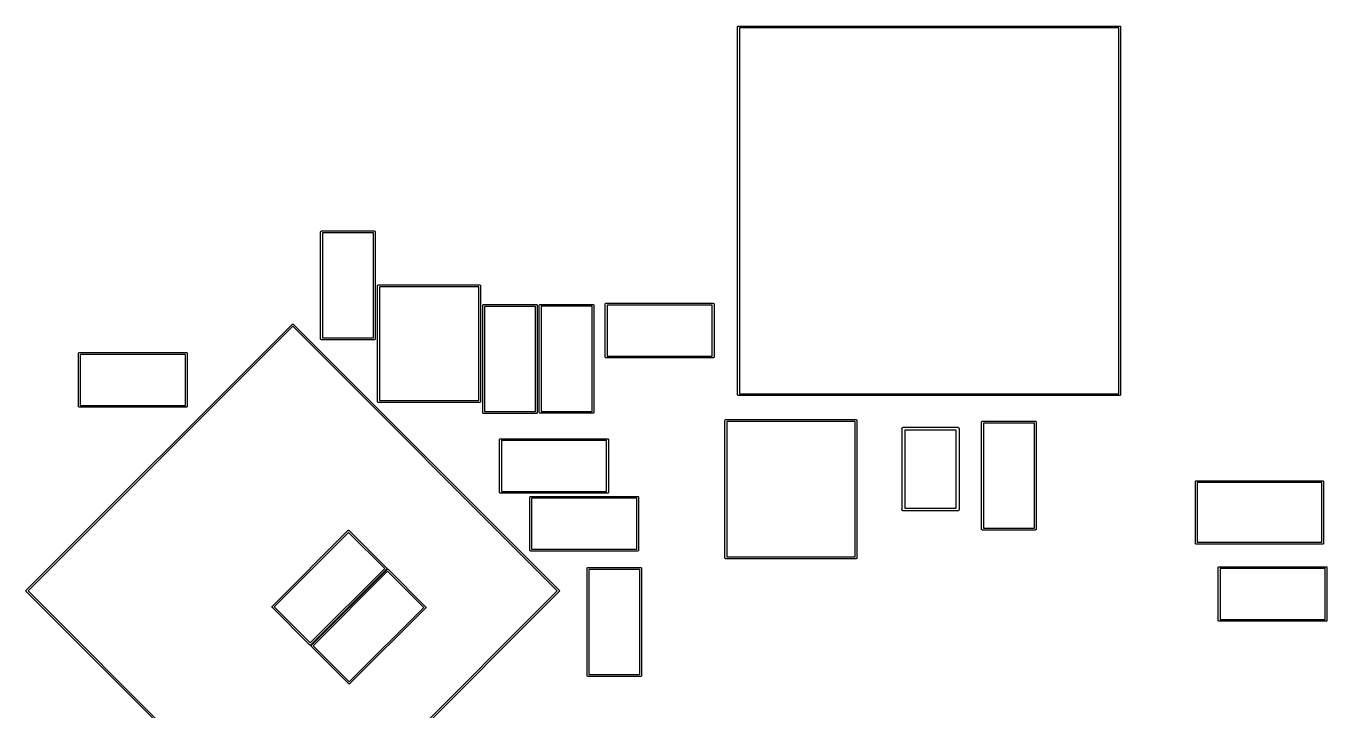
# Model space of a CAD drawing. Extents: x 19 to 378, y -202 to -49.
# Drawn here: x 198.55 to 234.54, y -67.51 to -48.56 of the extents above; entities that cross this region are included whole.
import ezdxf

# ---------------------------------------------------------------- set-up
doc = ezdxf.new("R2010")
doc.units = 0
doc.layers.add('BLACK', color=7, linetype='CONTINUOUS')

msp = doc.modelspace()

# ---------------------------------------------------------------- linework, layer by layer
at = {"layer": 'BLACK', "linetype": 'CONTINUOUS'}
for p, q in [((218.233, -48.5861), (218.234, -48.5812)), ((218.233, -48.5873), (218.233, -48.5861)), ((218.233, -58.7549), (218.233, -48.5873)), ((218.234, -48.5812), (218.235, -48.5765)), ((218.235, -48.5765), (218.237, -48.5721)), ((218.237, -48.5721), (218.241, -48.5683)), ((218.241, -48.5683), (218.244, -48.5652)), ((218.244, -48.5652), (218.249, -48.5629)), ((218.249, -48.5629), (218.253, -48.5615)), ((218.253, -48.5615), (218.257, -48.5611)), ((218.257, -48.5611), (218.258, -48.561)), ((218.257, -48.5611), (218.257, -48.5611)), ((218.258, -48.561), (218.26, -48.5611)), ((218.26, -48.5611), (228.807, -48.5611)), ((228.807, -48.5611), (228.808, -48.561)), ((228.808, -48.561), (228.81, -48.5611)), ((228.81, -48.5611), (228.813, -48.5615)), ((228.813, -48.5615), (228.818, -48.5629)), ((228.818, -48.5629), (228.822, -48.5652)), ((228.822, -48.5652), (228.826, -48.5683)), ((228.826, -48.5683), (228.829, -48.5721)), ((228.829, -48.5721), (228.832, -48.5765)), ((228.832, -48.5765), (228.833, -48.5812)), ((228.833, -48.5812), (228.833, -48.5861)), ((228.833, -48.5861), (228.833, -48.5873)), ((228.833, -48.5873), (228.833, -58.7549)), ((218.283, -48.6111), (218.283, -58.7311)), ((228.783, -48.6111), (218.283, -48.6111)), ((228.783, -58.7311), (228.783, -48.6111)), ((206.697, -54.2498), (206.699, -54.2451)), ((206.697, -54.2547), (206.697, -54.2498)), ((206.697, -54.2559), (206.697, -54.2547)), ((206.697, -57.2135), (206.697, -54.2559)), ((206.699, -54.2451), (206.701, -54.2408)), ((206.701, -54.2408), (206.704, -54.237)), ((206.704, -54.237), (206.708, -54.2338)), ((206.708, -54.2338), (206.712, -54.2315)), ((206.712, -54.2315), (206.717, -54.2301)), ((206.717, -54.2301), (206.721, -54.2297)), ((206.721, -54.2297), (206.722, -54.2296)), ((206.721, -54.2297), (206.721, -54.2297)), ((206.722, -54.2296), (206.723, -54.2297)), ((206.723, -54.2297), (208.181, -54.2297)), ((206.747, -54.2797), (206.747, -57.1897)), ((208.157, -54.2797), (206.747, -54.2797)), ((208.157, -57.1897), (208.157, -54.2797)), ((208.181, -54.2297), (208.182, -54.2296)), ((208.182, -54.2296), (208.183, -54.2297)), ((208.183, -54.2297), (208.183, -54.2297)), ((208.183, -54.2297), (208.187, -54.2301)), ((208.187, -54.2301), (208.192, -54.2315)), ((208.192, -54.2315), (208.196, -54.2338)), ((208.196, -54.2338), (208.2, -54.237)), ((208.2, -54.237), (208.203, -54.2408)), ((208.203, -54.2408), (208.205, -54.2451)), ((208.205, -54.2451), (208.207, -54.2498)), ((208.207, -54.2498), (208.207, -54.2547)), ((208.207, -54.2547), (208.207, -54.2559)), ((208.207, -54.2559), (208.207, -57.2135)), ((208.272, -55.7432), (208.274, -55.7385)), ((208.272, -55.7481), (208.272, -55.7432)), ((208.272, -55.7493), (208.272, -55.7481)), ((208.272, -58.9469), (208.272, -55.7493)), ((208.274, -55.7385), (208.276, -55.7341)), ((208.276, -55.7341), (208.279, -55.7303)), ((208.279, -55.7303), (208.283, -55.7272)), ((208.283, -55.7272), (208.287, -55.7249)), ((208.287, -55.7249), (208.292, -55.7234)), ((208.292, -55.7234), (208.296, -55.7231)), ((208.296, -55.7231), (208.297, -55.723)), ((208.297, -55.723), (208.298, -55.7231)), ((208.298, -55.7231), (211.096, -55.7231)), ((208.322, -55.7731), (208.322, -58.9231)), ((211.072, -55.7731), (208.322, -55.7731)), ((211.072, -58.9231), (211.072, -55.7731)), ((211.096, -55.7231), (211.097, -55.723)), ((211.097, -55.723), (211.098, -55.7231)), ((211.098, -55.7231), (211.098, -55.7231)), ((211.098, -55.7231), (211.102, -55.7234)), ((211.102, -55.7234), (211.107, -55.7249)), ((211.107, -55.7249), (211.111, -55.7272)), ((211.111, -55.7272), (211.115, -55.7303)), ((211.115, -55.7303), (211.118, -55.7341)), ((211.118, -55.7341), (211.12, -55.7385)), ((211.12, -55.7385), (211.122, -55.7432)), ((211.122, -55.7432), (211.122, -55.7481)), ((211.122, -55.7481), (211.122, -55.7493)), ((211.122, -55.7493), (211.122, -58.9469)), ((211.182, -56.292), (211.183, -56.2871)), ((211.183, -56.2932), (211.182, -56.292)), ((211.183, -56.2871), (211.184, -56.2824)), ((211.183, -59.2508), (211.183, -56.2932)), ((211.184, -56.2824), (211.187, -56.278)), ((211.187, -56.278), (211.19, -56.2742)), ((211.19, -56.2742), (211.194, -56.2711)), ((211.194, -56.2711), (211.198, -56.2688)), ((211.198, -56.2688), (211.203, -56.2674)), ((211.203, -56.2674), (211.206, -56.267)), ((211.206, -56.267), (211.208, -56.2669)), ((211.206, -56.267), (211.206, -56.267)), ((211.208, -56.2669), (211.209, -56.267)), ((211.209, -56.267), (212.666, -56.267)), ((211.233, -56.317), (211.233, -59.227)), ((212.643, -56.317), (211.233, -56.317)), ((212.643, -59.227), (212.643, -56.317)), ((212.666, -56.267), (212.668, -56.2669)), ((212.668, -56.2669), (212.669, -56.267)), ((212.669, -56.267), (212.669, -56.267)), ((212.669, -56.267), (212.673, -56.2674)), ((212.673, -56.2674), (212.677, -56.2688)), ((212.677, -56.2688), (212.682, -56.2711)), ((212.682, -56.2711), (212.685, -56.2742)), ((212.685, -56.2742), (212.688, -56.278)), ((212.688, -56.278), (212.691, -56.2824)), ((212.691, -56.2824), (212.692, -56.2871)), ((212.692, -56.2871), (212.693, -56.292)), ((212.693, -56.292), (212.693, -56.2932)), ((212.693, -56.2932), (212.693, -59.2508)), ((212.747, -56.2877), (212.748, -56.2828)), ((212.747, -56.2889), (212.747, -56.2877)), ((212.747, -59.2465), (212.747, -56.2889)), ((212.748, -56.2828), (212.749, -56.2781)), ((212.749, -56.2781), (212.751, -56.2738)), ((212.751, -56.2738), (212.754, -56.27)), ((212.754, -56.27), (212.758, -56.2668)), ((212.758, -56.2668), (212.763, -56.2645)), ((212.763, -56.2645), (212.767, -56.2631)), ((212.767, -56.2631), (212.771, -56.2627)), ((212.771, -56.2627), (212.772, -56.2626)), ((212.771, -56.2627), (212.771, -56.2627)), ((212.772, -56.2626), (212.773, -56.2627)), ((212.773, -56.2627), (214.231, -56.2627)), ((212.797, -56.3127), (212.797, -59.2227)), ((214.207, -56.3127), (212.797, -56.3127)), ((214.207, -59.2227), (214.207, -56.3127)), ((214.231, -56.2627), (214.232, -56.2626)), ((214.232, -56.2626), (214.233, -56.2627)), ((214.233, -56.2627), (214.233, -56.2627)), ((214.233, -56.2627), (214.237, -56.2631)), ((214.237, -56.2631), (214.242, -56.2645)), ((214.242, -56.2645), (214.246, -56.2668)), ((214.246, -56.2668), (214.25, -56.27)), ((214.25, -56.27), (214.253, -56.2738)), ((214.253, -56.2738), (214.255, -56.2781)), ((214.255, -56.2781), (214.257, -56.2828)), ((214.257, -56.2828), (214.257, -56.2877)), ((214.257, -56.2877), (214.257, -56.2889)), ((214.257, -56.2889), (214.257, -59.2465)), ((214.573, -56.2549), (214.574, -56.25)), ((214.573, -56.2561), (214.573, -56.2549)), ((214.573, -57.7137), (214.573, -56.2561)), ((214.574, -56.25), (214.575, -56.2453)), ((214.575, -56.2453), (214.577, -56.2409)), ((214.577, -56.2409), (214.581, -56.2371)), ((214.581, -56.2371), (214.584, -56.234)), ((214.584, -56.234), (214.589, -56.2317)), ((214.589, -56.2317), (214.593, -56.2303)), ((214.593, -56.2303), (214.597, -56.2299)), ((214.597, -56.2299), (214.598, -56.2298)), ((214.597, -56.2299), (214.597, -56.2299)), ((214.598, -56.2298), (214.6, -56.2299)), ((214.6, -56.2299), (217.557, -56.2299)), ((214.623, -56.2799), (214.623, -57.6899)), ((217.533, -56.2799), (214.623, -56.2799)), ((217.533, -57.6899), (217.533, -56.2799)), ((217.557, -56.2299), (217.558, -56.2298)), ((217.558, -56.2298), (217.56, -56.2299)), ((217.56, -56.2299), (217.56, -56.2299)), ((217.56, -56.2299), (217.563, -56.2303)), ((217.563, -56.2303), (217.568, -56.2317)), ((217.568, -56.2317), (217.572, -56.234)), ((217.572, -56.234), (217.576, -56.2371)), ((217.576, -56.2371), (217.579, -56.2409)), ((217.579, -56.2409), (217.582, -56.2453)), ((217.582, -56.2453), (217.583, -56.25)), ((217.583, -56.25), (217.583, -56.2549)), ((217.583, -56.2549), (217.583, -56.2561)), ((217.583, -56.2561), (217.583, -57.7137)), ((198.554, -64.168), (205.906, -56.8158)), ((205.925, -56.868), (198.606, -64.1866)), ((205.906, -56.8158), (205.907, -56.8149)), ((205.907, -56.8149), (205.908, -56.8141)), ((205.908, -56.8141), (205.911, -56.8118)), ((205.908, -56.8141), (205.908, -56.8141)), ((205.911, -56.8118), (205.915, -56.8094)), ((205.915, -56.8094), (205.92, -56.808)), ((205.92, -56.808), (205.925, -56.8075)), ((205.925, -56.8075), (205.93, -56.808)), ((213.244, -64.1866), (205.925, -56.868)), ((205.93, -56.808), (205.935, -56.8094)), ((205.935, -56.8094), (205.939, -56.8118)), ((205.939, -56.8118), (205.943, -56.8149)), ((205.943, -56.8149), (205.944, -56.8158)), ((205.944, -56.8158), (213.296, -64.168)), ((206.697, -57.2147), (206.697, -57.2135)), ((206.697, -57.2196), (206.697, -57.2147)), ((206.699, -57.2243), (206.697, -57.2196)), ((206.701, -57.2287), (206.699, -57.2243)), ((206.704, -57.2325), (206.701, -57.2287)), ((206.708, -57.2356), (206.704, -57.2325)), ((206.747, -57.1897), (208.157, -57.1897)), ((208.2, -57.2325), (208.196, -57.2356)), ((208.203, -57.2287), (208.2, -57.2325)), ((208.205, -57.2243), (208.203, -57.2287)), ((208.207, -57.2196), (208.205, -57.2243)), ((208.207, -57.2135), (208.207, -57.2147)), ((208.207, -57.2147), (208.207, -57.2159)), ((208.207, -57.2159), (208.207, -57.2159)), ((208.207, -57.2159), (208.207, -57.2196)), ((206.712, -57.2379), (206.708, -57.2356)), ((206.717, -57.2394), (206.712, -57.2379)), ((206.722, -57.2398), (206.717, -57.2394)), ((206.723, -57.2397), (206.722, -57.2398)), ((208.181, -57.2397), (206.723, -57.2397)), ((208.182, -57.2398), (208.181, -57.2397)), ((208.187, -57.2394), (208.182, -57.2398)), ((208.192, -57.2379), (208.187, -57.2394)), ((208.196, -57.2356), (208.192, -57.2379)), ((199.998, -57.6189), (199.999, -57.614)), ((199.998, -57.6201), (199.998, -57.6189)), ((199.998, -59.0777), (199.998, -57.6201)), ((199.999, -57.614), (200, -57.6093)), ((200, -57.6093), (200.002, -57.6049)), ((200.002, -57.6049), (200.006, -57.6011)), ((200.006, -57.6011), (200.009, -57.598)), ((200.009, -57.598), (200.014, -57.5957)), ((200.014, -57.5957), (200.018, -57.5942)), ((200.018, -57.5942), (200.022, -57.5939)), ((200.022, -57.5939), (200.023, -57.5938)), ((200.022, -57.5939), (200.022, -57.5939)), ((200.023, -57.5938), (200.024, -57.5939)), ((200.024, -57.5939), (202.982, -57.5939)), ((200.048, -57.6439), (200.048, -59.0539)), ((202.958, -57.6439), (200.048, -57.6439)), ((202.958, -59.0539), (202.958, -57.6439)), ((202.982, -57.5939), (202.983, -57.5938)), ((202.983, -57.5938), (202.984, -57.5939)), ((202.984, -57.5939), (202.984, -57.5939)), ((202.984, -57.5939), (202.988, -57.5942)), ((202.988, -57.5942), (202.993, -57.5957)), ((202.993, -57.5957), (202.997, -57.598)), ((202.997, -57.598), (203.001, -57.6011)), ((203.001, -57.6011), (203.004, -57.6049)), ((203.004, -57.6049), (203.006, -57.6093)), ((203.006, -57.6093), (203.008, -57.614)), ((203.008, -57.614), (203.008, -57.6189)), ((203.008, -57.6189), (203.008, -57.6201)), ((203.008, -57.6201), (203.008, -59.0777)), ((214.573, -57.7149), (214.573, -57.7137)), ((214.574, -57.7198), (214.573, -57.7149)), ((214.575, -57.7245), (214.574, -57.7198)), ((214.577, -57.7289), (214.575, -57.7245)), ((214.581, -57.7327), (214.577, -57.7289)), ((214.584, -57.7358), (214.581, -57.7327)), ((214.589, -57.7381), (214.584, -57.7358)), ((214.593, -57.7395), (214.589, -57.7381)), ((214.598, -57.74), (214.593, -57.7395)), ((214.6, -57.7399), (214.598, -57.74)), ((217.557, -57.7399), (214.6, -57.7399)), ((214.623, -57.6899), (217.533, -57.6899)), ((217.558, -57.74), (217.557, -57.7399)), ((217.563, -57.7395), (217.558, -57.74)), ((217.568, -57.7381), (217.563, -57.7395)), ((217.572, -57.7358), (217.568, -57.7381)), ((217.576, -57.7327), (217.572, -57.7358)), ((217.579, -57.7289), (217.576, -57.7327)), ((217.582, -57.7245), (217.579, -57.7289)), ((217.583, -57.7198), (217.582, -57.7245)), ((217.583, -57.7137), (217.583, -57.7149)), ((217.583, -57.7149), (217.583, -57.7161)), ((217.583, -57.7161), (217.583, -57.7161)), ((217.583, -57.7161), (217.583, -57.7198)), ((208.272, -58.9481), (208.272, -58.9469)), ((208.272, -58.953), (208.272, -58.9481)), ((208.274, -58.9577), (208.272, -58.953)), ((208.276, -58.962), (208.274, -58.9577)), ((208.279, -58.9658), (208.276, -58.962)), ((208.283, -58.969), (208.279, -58.9658)), ((208.287, -58.9713), (208.283, -58.969)), ((208.292, -58.9727), (208.287, -58.9713)), ((208.296, -58.9731), (208.292, -58.9727)), ((208.297, -58.9732), (208.296, -58.9731)), ((208.296, -58.9731), (208.296, -58.9731)), ((208.298, -58.9731), (208.297, -58.9732)), ((211.096, -58.9731), (208.298, -58.9731)), ((208.322, -58.9231), (211.072, -58.9231)), ((211.097, -58.9732), (211.096, -58.9731)), ((211.102, -58.9727), (211.097, -58.9732)), ((211.107, -58.9713), (211.102, -58.9727)), ((211.111, -58.969), (211.107, -58.9713)), ((211.115, -58.9658), (211.111, -58.969)), ((211.118, -58.962), (211.115, -58.9658)), ((211.12, -58.9577), (211.118, -58.962)), ((211.122, -58.953), (211.12, -58.9577)), ((211.122, -58.9469), (211.122, -58.9481)), ((211.122, -58.9481), (211.122, -58.9493)), ((211.122, -58.9493), (211.122, -58.953)), ((218.233, -58.7561), (218.233, -58.7549)), ((218.234, -58.761), (218.233, -58.7561)), ((218.235, -58.7657), (218.234, -58.761)), ((218.237, -58.77), (218.235, -58.7657)), ((218.24, -58.773), (218.237, -58.77)), ((218.241, -58.7739), (218.24, -58.773)), ((218.244, -58.777), (218.241, -58.7739)), ((218.249, -58.7793), (218.244, -58.777)), ((218.253, -58.7807), (218.249, -58.7793)), ((218.258, -58.7812), (218.253, -58.7807)), ((218.26, -58.7811), (218.258, -58.7812)), ((228.807, -58.7811), (218.26, -58.7811)), ((218.283, -58.7311), (228.783, -58.7311)), ((228.808, -58.7812), (228.807, -58.7811)), ((228.81, -58.7811), (228.808, -58.7812)), ((228.813, -58.7807), (228.81, -58.7811)), ((228.81, -58.7811), (228.81, -58.7811)), ((228.818, -58.7793), (228.813, -58.7807)), ((228.822, -58.777), (228.818, -58.7793)), ((228.826, -58.7739), (228.822, -58.777)), ((228.829, -58.77), (228.826, -58.7739)), ((228.832, -58.7657), (228.829, -58.77)), ((228.833, -58.761), (228.832, -58.7657)), ((228.833, -58.7549), (228.833, -58.7561)), ((228.833, -58.7561), (228.833, -58.761)), ((199.998, -59.0789), (199.998, -59.0777)), ((199.999, -59.0838), (199.998, -59.0789)), ((200, -59.0885), (199.999, -59.0838)), ((200.002, -59.0928), (200, -59.0885)), ((200.006, -59.0966), (200.002, -59.0928)), ((200.009, -59.0998), (200.006, -59.0966)), ((200.014, -59.1021), (200.009, -59.0998)), ((200.018, -59.1035), (200.014, -59.1021)), ((200.023, -59.104), (200.018, -59.1035)), ((200.024, -59.1039), (200.023, -59.104)), ((202.982, -59.1039), (200.024, -59.1039)), ((200.048, -59.0539), (202.958, -59.0539)), ((202.983, -59.104), (202.982, -59.1039)), ((202.988, -59.1035), (202.983, -59.104)), ((202.993, -59.1021), (202.988, -59.1035)), ((202.997, -59.0998), (202.993, -59.1021)), ((203.001, -59.0966), (202.997, -59.0998)), ((203.004, -59.0928), (203.001, -59.0966)), ((203.006, -59.0885), (203.004, -59.0928)), ((203.008, -59.0838), (203.006, -59.0885)), ((203.008, -59.0777), (203.008, -59.0789)), ((203.008, -59.0789), (203.008, -59.0801)), ((203.008, -59.0801), (203.008, -59.0801)), ((203.008, -59.0801), (203.008, -59.0838)), ((211.182, -59.252), (211.183, -59.2508)), ((211.183, -59.2569), (211.182, -59.252)), ((211.184, -59.2616), (211.183, -59.2569)), ((211.187, -59.266), (211.184, -59.2616)), ((211.189, -59.2693), (211.187, -59.266)), ((211.19, -59.2698), (211.189, -59.2693)), ((211.194, -59.2729), (211.19, -59.2698)), ((211.198, -59.2752), (211.194, -59.2729)), ((211.203, -59.2766), (211.198, -59.2752)), ((211.208, -59.2771), (211.203, -59.2766)), ((211.209, -59.277), (211.208, -59.2771)), ((212.666, -59.277), (211.209, -59.277)), ((211.233, -59.227), (212.643, -59.227)), ((212.668, -59.2771), (212.666, -59.277)), ((212.673, -59.2766), (212.668, -59.2771)), ((212.677, -59.2752), (212.673, -59.2766)), ((212.682, -59.2729), (212.677, -59.2752)), ((212.685, -59.2698), (212.682, -59.2729)), ((212.688, -59.266), (212.685, -59.2698)), ((212.691, -59.2616), (212.688, -59.266)), ((212.692, -59.2569), (212.691, -59.2616)), ((212.693, -59.2532), (212.692, -59.2569)), ((212.693, -59.2508), (212.693, -59.252)), ((212.693, -59.252), (212.693, -59.2532)), ((212.693, -59.2532), (212.693, -59.2532)), ((212.747, -59.2477), (212.747, -59.2465)), ((212.748, -59.2526), (212.747, -59.2477)), ((212.749, -59.2573), (212.748, -59.2526)), ((212.751, -59.2617), (212.749, -59.2573)), ((212.754, -59.2651), (212.751, -59.2617)), ((212.754, -59.2655), (212.754, -59.2651)), ((212.758, -59.2686), (212.754, -59.2655)), ((212.763, -59.2709), (212.758, -59.2686)), ((212.767, -59.2724), (212.763, -59.2709)), ((212.772, -59.2728), (212.767, -59.2724)), ((212.773, -59.2727), (212.772, -59.2728)), ((214.231, -59.2727), (212.773, -59.2727)), ((212.797, -59.2227), (214.207, -59.2227)), ((214.232, -59.2728), (214.231, -59.2727)), ((214.237, -59.2724), (214.232, -59.2728)), ((214.242, -59.2709), (214.237, -59.2724)), ((214.246, -59.2686), (214.242, -59.2709)), ((214.25, -59.2655), (214.246, -59.2686)), ((214.253, -59.2617), (214.25, -59.2655)), ((214.255, -59.2573), (214.253, -59.2617)), ((214.257, -59.2526), (214.255, -59.2573)), ((214.257, -59.2465), (214.257, -59.2477)), ((214.257, -59.2477), (214.257, -59.2489)), ((214.257, -59.2489), (214.257, -59.2489)), ((214.257, -59.2489), (214.257, -59.2526)), ((217.885, -59.4693), (217.887, -59.4646)), ((217.885, -59.4742), (217.885, -59.4693)), ((217.885, -59.4754), (217.885, -59.4742)), ((217.885, -63.273), (217.885, -59.4754)), ((217.887, -59.4646), (217.889, -59.4602)), ((217.889, -59.4602), (217.892, -59.4564)), ((217.892, -59.4564), (217.896, -59.4533)), ((217.896, -59.4533), (217.9, -59.451)), ((217.9, -59.451), (217.905, -59.4496)), ((217.905, -59.4496), (217.909, -59.4492)), ((217.909, -59.4492), (217.91, -59.4491)), ((217.91, -59.4491), (217.911, -59.4492)), ((217.911, -59.4492), (221.509, -59.4492)), ((217.935, -59.4992), (217.935, -63.2492)), ((221.485, -59.4992), (217.935, -59.4992)), ((221.485, -63.2492), (221.485, -59.4992)), ((221.509, -59.4492), (221.51, -59.4491)), ((221.51, -59.4491), (221.511, -59.4492)), ((221.511, -59.4492), (221.515, -59.4496)), ((221.515, -59.4496), (221.52, -59.451)), ((221.52, -59.451), (221.524, -59.4533)), ((221.524, -59.4533), (221.528, -59.4564)), ((221.528, -59.4564), (221.531, -59.4602)), ((221.531, -59.4602), (221.533, -59.4646)), ((221.533, -59.4646), (221.535, -59.4693)), ((221.535, -59.4693), (221.535, -59.4742)), ((221.535, -59.4742), (221.535, -59.4754)), ((221.535, -59.4754), (221.535, -63.273)), ((222.782, -59.7002), (222.783, -59.6923)), ((222.783, -59.708), (222.782, -59.7002)), ((222.783, -59.6923), (222.786, -59.6848)), ((222.785, -59.7152), (222.783, -59.708)), ((222.784, -59.7236), (222.785, -59.7177)), ((222.784, -61.9248), (222.784, -59.7236)), ((222.785, -59.7177), (222.785, -59.7152)), ((222.786, -59.6848), (222.789, -59.6778)), ((222.789, -59.6778), (222.794, -59.6717)), ((222.794, -59.6717), (222.8, -59.6667)), ((222.8, -59.6667), (222.807, -59.663)), ((222.807, -59.663), (222.815, -59.6607)), ((222.815, -59.6607), (222.821, -59.6602)), ((222.821, -59.6602), (224.321, -59.6602)), ((222.864, -59.7402), (222.864, -61.8954)), ((224.283, -59.7402), (222.864, -59.7402)), ((224.283, -61.8954), (224.283, -59.7402)), ((224.321, -59.6602), (224.323, -59.66)), ((224.323, -59.66), (224.325, -59.6602)), ((224.325, -59.6602), (224.33, -59.6607)), ((224.33, -59.6607), (224.338, -59.663)), ((224.338, -59.663), (224.345, -59.6667)), ((224.345, -59.6667), (224.351, -59.6717)), ((224.351, -59.6717), (224.356, -59.6778)), ((224.356, -59.6778), (224.36, -59.6848)), ((224.36, -59.6848), (224.362, -59.6923)), ((224.362, -59.6923), (224.363, -59.7002)), ((224.363, -59.7002), (224.363, -59.7021)), ((224.363, -59.7021), (224.363, -61.9119)), ((224.985, -59.5127), (224.987, -59.508)), ((224.985, -59.5176), (224.985, -59.5127)), ((224.985, -59.5188), (224.985, -59.5176)), ((224.985, -62.4764), (224.985, -59.5188)), ((224.987, -59.508), (224.989, -59.5036)), ((224.989, -59.5036), (224.992, -59.4998)), ((224.992, -59.4998), (224.996, -59.4967)), ((224.996, -59.4967), (225, -59.4944)), ((225, -59.4944), (225.005, -59.493)), ((225.005, -59.493), (225.009, -59.4926)), ((225.009, -59.4926), (225.01, -59.4925)), ((225.009, -59.4926), (225.009, -59.4926)), ((225.01, -59.4925), (225.011, -59.4926)), ((225.011, -59.4926), (226.469, -59.4926)), ((225.035, -59.5426), (225.035, -62.4526)), ((226.445, -59.5426), (225.035, -59.5426)), ((226.445, -62.4526), (226.445, -59.5426)), ((226.469, -59.4926), (226.47, -59.4925)), ((226.47, -59.4925), (226.471, -59.4926)), ((226.471, -59.4926), (226.471, -59.4926)), ((226.471, -59.4926), (226.475, -59.493)), ((226.475, -59.493), (226.48, -59.4944)), ((226.48, -59.4944), (226.484, -59.4967)), ((226.484, -59.4967), (226.488, -59.4998)), ((226.488, -59.4998), (226.491, -59.5036)), ((226.491, -59.5036), (226.493, -59.508)), ((226.493, -59.508), (226.495, -59.5127)), ((226.495, -59.5127), (226.495, -59.5176)), ((226.495, -59.5176), (226.495, -59.5188)), ((226.495, -59.5188), (226.495, -62.4764)), ((211.651, -60.0014), (211.652, -59.9965)), ((211.651, -60.0026), (211.651, -60.0014)), ((211.651, -61.4602), (211.651, -60.0026)), ((211.652, -59.9965), (211.653, -59.9918)), ((211.653, -59.9918), (211.655, -59.9874)), ((211.655, -59.9874), (211.659, -59.9836)), ((211.659, -59.9836), (211.662, -59.9805)), ((211.662, -59.9805), (211.667, -59.9782)), ((211.667, -59.9782), (211.671, -59.9768)), ((211.671, -59.9768), (211.675, -59.9764)), ((211.675, -59.9764), (211.676, -59.9763)), ((211.675, -59.9764), (211.675, -59.9764)), ((211.676, -59.9763), (211.678, -59.9764)), ((211.678, -59.9764), (214.635, -59.9764)), ((211.701, -60.0264), (211.701, -61.4364)), ((214.611, -60.0264), (211.701, -60.0264)), ((214.611, -61.4364), (214.611, -60.0264)), ((214.635, -59.9764), (214.636, -59.9763)), ((214.636, -59.9763), (214.638, -59.9764)), ((214.638, -59.9764), (214.638, -59.9764)), ((214.638, -59.9764), (214.641, -59.9768)), ((214.641, -59.9768), (214.646, -59.9782)), ((214.646, -59.9782), (214.65, -59.9805)), ((214.65, -59.9805), (214.654, -59.9836)), ((214.654, -59.9836), (214.657, -59.9874)), ((214.657, -59.9874), (214.66, -59.9918)), ((214.66, -59.9918), (214.661, -59.9965)), ((214.661, -59.9965), (214.661, -60.0014)), ((214.661, -60.0014), (214.661, -60.0026)), ((214.661, -60.0026), (214.661, -61.4602)), ((230.9, -61.1617), (230.902, -61.157)), ((230.9, -61.1666), (230.9, -61.1617)), ((230.9, -61.1679), (230.9, -61.1666)), ((230.9, -62.8654), (230.9, -61.1679)), ((230.902, -61.157), (230.904, -61.1527)), ((230.904, -61.1527), (230.907, -61.1489)), ((230.907, -61.1489), (230.911, -61.1458)), ((230.911, -61.1458), (230.915, -61.1434)), ((230.915, -61.1434), (230.92, -61.142)), ((230.92, -61.142), (230.924, -61.1416)), ((230.924, -61.1416), (230.925, -61.1415)), ((230.924, -61.1416), (230.924, -61.1416)), ((230.925, -61.1415), (230.926, -61.1416)), ((230.926, -61.1416), (234.424, -61.1416)), ((230.95, -61.1916), (230.95, -62.8416)), ((234.4, -61.1916), (230.95, -61.1916)), ((234.4, -62.8416), (234.4, -61.1916)), ((234.424, -61.1416), (234.425, -61.1415)), ((234.425, -61.1415), (234.426, -61.1416)), ((234.426, -61.1416), (234.426, -61.1416)), ((234.426, -61.1416), (234.43, -61.142)), ((234.43, -61.142), (234.435, -61.1434)), ((234.435, -61.1434), (234.439, -61.1458)), ((234.439, -61.1458), (234.443, -61.1489)), ((234.443, -61.1489), (234.446, -61.1527)), ((234.446, -61.1527), (234.448, -61.157)), ((234.448, -61.157), (234.45, -61.1617)), ((234.45, -61.1617), (234.45, -61.1666)), ((234.45, -61.1666), (234.45, -61.1679)), ((234.45, -61.1679), (234.45, -62.8654)), ((211.651, -61.4614), (211.651, -61.4602)), ((211.652, -61.4663), (211.651, -61.4614)), ((211.653, -61.471), (211.652, -61.4663)), ((211.655, -61.4754), (211.653, -61.471)), ((211.659, -61.4792), (211.655, -61.4754)), ((211.662, -61.4823), (211.659, -61.4792)), ((211.667, -61.4846), (211.662, -61.4823)), ((211.671, -61.486), (211.667, -61.4846)), ((211.676, -61.4865), (211.671, -61.486)), ((211.678, -61.4864), (211.676, -61.4865)), ((214.635, -61.4864), (211.678, -61.4864)), ((211.701, -61.4364), (214.611, -61.4364)), ((214.636, -61.4865), (214.635, -61.4864)), ((214.641, -61.486), (214.636, -61.4865)), ((214.646, -61.4846), (214.641, -61.486)), ((214.65, -61.4823), (214.646, -61.4846)), ((214.654, -61.4792), (214.65, -61.4823)), ((214.657, -61.4754), (214.654, -61.4792)), ((214.66, -61.471), (214.657, -61.4754)), ((214.661, -61.4663), (214.66, -61.471)), ((214.661, -61.4602), (214.661, -61.4614)), ((214.661, -61.4614), (214.661, -61.4626)), ((214.661, -61.4626), (214.661, -61.4626)), ((214.661, -61.4626), (214.661, -61.4663)), ((212.485, -61.5991), (212.486, -61.5942)), ((212.485, -61.6003), (212.485, -61.5991)), ((212.485, -63.0578), (212.485, -61.6003)), ((212.486, -61.5942), (212.487, -61.5894)), ((212.487, -61.5894), (212.49, -61.5851)), ((212.49, -61.5851), (212.493, -61.5813)), ((212.493, -61.5813), (212.496, -61.5782)), ((212.496, -61.5782), (212.501, -61.5759)), ((212.501, -61.5759), (212.506, -61.5744)), ((212.506, -61.5744), (212.509, -61.5741)), ((212.509, -61.5741), (212.51, -61.5739)), ((212.509, -61.5741), (212.509, -61.5741)), ((212.51, -61.5739), (212.512, -61.5741)), ((212.512, -61.5741), (215.469, -61.5741)), ((212.535, -61.6241), (212.535, -63.0341)), ((215.445, -61.6241), (212.535, -61.6241)), ((215.445, -63.0341), (215.445, -61.6241)), ((215.469, -61.5741), (215.47, -61.5739)), ((215.47, -61.5739), (215.472, -61.5741)), ((215.472, -61.5741), (215.472, -61.5741)), ((215.472, -61.5741), (215.475, -61.5744)), ((215.475, -61.5744), (215.48, -61.5759)), ((215.48, -61.5759), (215.484, -61.5782)), ((215.484, -61.5782), (215.488, -61.5813)), ((215.488, -61.5813), (215.491, -61.5851)), ((215.491, -61.5851), (215.494, -61.5894)), ((215.494, -61.5894), (215.495, -61.5942)), ((215.495, -61.5942), (215.496, -61.5991)), ((215.496, -61.5991), (215.495, -61.6003)), ((215.495, -61.6003), (215.495, -63.0578)), ((222.864, -61.8954), (224.283, -61.8954)), ((224.363, -61.9119), (224.362, -61.9178)), ((222.782, -61.9354), (222.783, -61.9275)), ((222.783, -61.9432), (222.782, -61.9354)), ((222.783, -61.9275), (222.784, -61.9248)), ((222.786, -61.9507), (222.783, -61.9432)), ((222.789, -61.9577), (222.786, -61.9507)), ((222.794, -61.9638), (222.789, -61.9577)), ((222.8, -61.9688), (222.794, -61.9638)), ((222.807, -61.9725), (222.8, -61.9688)), ((222.815, -61.9748), (222.807, -61.9725)), ((222.821, -61.9754), (222.815, -61.9748)), ((222.822, -61.9754), (222.821, -61.9754)), ((222.824, -61.9756), (222.822, -61.9754)), ((222.826, -61.9754), (222.824, -61.9756)), ((224.325, -61.9754), (222.826, -61.9754)), ((224.33, -61.9748), (224.325, -61.9754)), ((224.338, -61.9725), (224.33, -61.9748)), ((224.345, -61.9688), (224.338, -61.9725)), ((224.351, -61.9638), (224.345, -61.9688)), ((224.356, -61.9577), (224.351, -61.9638)), ((224.36, -61.9507), (224.356, -61.9577)), ((224.362, -61.9432), (224.36, -61.9507)), ((224.362, -61.9178), (224.361, -61.9227)), ((224.361, -61.9227), (224.362, -61.9275)), ((224.362, -61.9275), (224.363, -61.9354)), ((224.363, -61.9354), (224.362, -61.9432)), ((205.363, -64.6104), (207.454, -62.5191)), ((207.473, -62.5713), (205.415, -64.6289)), ((207.454, -62.5191), (207.455, -62.5181)), ((207.455, -62.5181), (207.456, -62.5174)), ((207.456, -62.5174), (207.459, -62.515)), ((207.456, -62.5174), (207.456, -62.5174)), ((207.459, -62.515), (207.463, -62.5127)), ((207.463, -62.5127), (207.468, -62.5113)), ((207.468, -62.5113), (207.473, -62.5108)), ((207.473, -62.5108), (207.477, -62.5113)), ((208.47, -63.5683), (207.473, -62.5713)), ((207.477, -62.5113), (207.482, -62.5127)), ((207.482, -62.5127), (207.487, -62.515)), ((207.487, -62.515), (207.49, -62.5181)), ((207.49, -62.5181), (207.491, -62.5191)), ((207.491, -62.5191), (208.522, -63.5497)), ((224.985, -62.4776), (224.985, -62.4764)), ((224.985, -62.4825), (224.985, -62.4776)), ((224.987, -62.4872), (224.985, -62.4825)), ((224.989, -62.4916), (224.987, -62.4872)), ((224.992, -62.4954), (224.989, -62.4916)), ((224.996, -62.4985), (224.992, -62.4954)), ((225, -62.5008), (224.996, -62.4985)), ((225.005, -62.5022), (225, -62.5008)), ((225.01, -62.5027), (225.005, -62.5022)), ((225.011, -62.5026), (225.01, -62.5027)), ((226.469, -62.5026), (225.011, -62.5026)), ((225.035, -62.4526), (226.445, -62.4526)), ((226.47, -62.5027), (226.469, -62.5026)), ((226.475, -62.5022), (226.47, -62.5027)), ((226.48, -62.5008), (226.475, -62.5022)), ((226.484, -62.4985), (226.48, -62.5008)), ((226.488, -62.4954), (226.484, -62.4985)), ((226.491, -62.4916), (226.488, -62.4954)), ((226.493, -62.4872), (226.491, -62.4916)), ((226.495, -62.4825), (226.493, -62.4872)), ((226.495, -62.4764), (226.495, -62.4776)), ((226.495, -62.4776), (226.495, -62.4788)), ((226.495, -62.4788), (226.495, -62.4788)), ((226.495, -62.4788), (226.495, -62.4825)), ((230.9, -62.8666), (230.9, -62.8654)), ((230.9, -62.8715), (230.9, -62.8666)), ((230.902, -62.8763), (230.9, -62.8715)), ((230.904, -62.8806), (230.902, -62.8763)), ((230.907, -62.8844), (230.904, -62.8806)), ((230.911, -62.8875), (230.907, -62.8844)), ((230.915, -62.8898), (230.911, -62.8875)), ((230.92, -62.8913), (230.915, -62.8898)), ((230.925, -62.8918), (230.92, -62.8913)), ((230.926, -62.8916), (230.925, -62.8918)), ((234.424, -62.8916), (230.926, -62.8916)), ((230.95, -62.8416), (234.4, -62.8416)), ((234.425, -62.8918), (234.424, -62.8916)), ((234.43, -62.8913), (234.425, -62.8918)), ((234.435, -62.8898), (234.43, -62.8913)), ((234.439, -62.8875), (234.435, -62.8898)), ((234.443, -62.8844), (234.439, -62.8875)), ((234.446, -62.8806), (234.443, -62.8844)), ((234.448, -62.8763), (234.446, -62.8806)), ((234.45, -62.8715), (234.448, -62.8763)), ((234.45, -62.8654), (234.45, -62.8666)), ((234.45, -62.8666), (234.45, -62.8679)), ((234.45, -62.8679), (234.45, -62.8679)), ((234.45, -62.8679), (234.45, -62.8715)), ((212.485, -63.0591), (212.485, -63.0578)), ((212.486, -63.064), (212.485, -63.0591)), ((212.487, -63.0687), (212.486, -63.064)), ((212.49, -63.073), (212.487, -63.0687)), ((212.493, -63.0768), (212.49, -63.073)), ((212.496, -63.0799), (212.493, -63.0768)), ((212.501, -63.0823), (212.496, -63.0799)), ((212.506, -63.0837), (212.501, -63.0823)), ((212.51, -63.0842), (212.506, -63.0837)), ((212.512, -63.0841), (212.51, -63.0842)), ((215.469, -63.0841), (212.512, -63.0841)), ((212.535, -63.0341), (215.445, -63.0341)), ((215.47, -63.0842), (215.469, -63.0841)), ((215.475, -63.0837), (215.47, -63.0842)), ((215.48, -63.0823), (215.475, -63.0837)), ((215.484, -63.0799), (215.48, -63.0823)), ((215.488, -63.0768), (215.484, -63.0799)), ((215.491, -63.073), (215.488, -63.0768)), ((215.494, -63.0687), (215.491, -63.073)), ((215.495, -63.064), (215.494, -63.0687)), ((215.495, -63.0578), (215.496, -63.0591)), ((215.496, -63.0591), (215.495, -63.0603)), ((215.495, -63.0603), (215.495, -63.0603)), ((215.495, -63.0603), (215.495, -63.064)), ((217.885, -63.2742), (217.885, -63.273)), ((217.885, -63.2791), (217.885, -63.2742)), ((217.887, -63.2838), (217.885, -63.2791)), ((217.889, -63.2882), (217.887, -63.2838)), ((217.892, -63.292), (217.889, -63.2882)), ((217.896, -63.2951), (217.892, -63.292)), ((217.9, -63.2974), (217.896, -63.2951)), ((217.905, -63.2988), (217.9, -63.2974)), ((217.909, -63.2992), (217.905, -63.2988)), ((217.91, -63.2993), (217.909, -63.2992)), ((217.909, -63.2992), (217.909, -63.2992)), ((217.911, -63.2992), (217.91, -63.2993)), ((221.509, -63.2992), (217.911, -63.2992)), ((217.935, -63.2492), (221.485, -63.2492)), ((221.51, -63.2993), (221.509, -63.2992)), ((221.511, -63.2992), (221.51, -63.2993)), ((221.515, -63.2988), (221.511, -63.2992)), ((221.511, -63.2992), (221.511, -63.2992)), ((221.52, -63.2974), (221.515, -63.2988)), ((221.524, -63.2951), (221.52, -63.2974)), ((221.528, -63.292), (221.524, -63.2951)), ((221.531, -63.2882), (221.528, -63.292)), ((221.533, -63.2838), (221.531, -63.2882)), ((221.535, -63.2791), (221.533, -63.2838)), ((221.535, -63.273), (221.535, -63.2742)), ((221.535, -63.2742), (221.535, -63.2791)), ((206.412, -65.626), (208.47, -63.5683)), ((208.522, -63.5868), (206.43, -65.6781)), ((206.442, -65.6848), (208.534, -63.5935)), ((208.552, -63.6457), (206.494, -65.7034)), ((208.522, -63.5497), (208.523, -63.5505)), ((208.523, -63.586), (208.522, -63.5868)), ((208.523, -63.5505), (208.523, -63.5515)), ((208.523, -63.5515), (208.524, -63.5515)), ((208.524, -63.5851), (208.523, -63.5851)), ((208.523, -63.5851), (208.523, -63.586)), ((208.524, -63.5515), (208.526, -63.5543)), ((208.526, -63.5822), (208.524, -63.5851)), ((208.526, -63.5543), (208.527, -63.5561)), ((208.528, -63.5779), (208.526, -63.5822)), ((208.527, -63.5561), (208.528, -63.5587)), ((208.528, -63.5587), (208.529, -63.5599)), ((208.53, -63.5732), (208.528, -63.5779)), ((208.529, -63.5599), (208.53, -63.5634)), ((208.53, -63.5634), (208.53, -63.5668)), ((208.53, -63.5668), (208.53, -63.5683)), ((208.53, -63.5683), (208.53, -63.5732)), ((208.534, -63.5926), (208.535, -63.5918)), ((208.534, -63.5935), (208.534, -63.5926)), ((208.535, -63.5918), (208.538, -63.5894)), ((208.535, -63.5918), (208.535, -63.5918)), ((208.538, -63.5894), (208.542, -63.5871)), ((208.542, -63.5871), (208.547, -63.5857)), ((208.547, -63.5857), (208.552, -63.5852)), ((208.552, -63.5852), (208.557, -63.5857)), ((209.549, -64.6427), (208.552, -63.6457)), ((208.557, -63.5857), (208.562, -63.5871)), ((208.562, -63.5871), (208.566, -63.5894)), ((208.566, -63.5894), (208.57, -63.5926)), ((208.57, -63.5926), (208.571, -63.5935)), ((208.571, -63.5935), (209.601, -64.6242)), ((214.068, -63.5615), (214.07, -63.5567)), ((214.068, -63.5664), (214.068, -63.5615)), ((214.068, -63.5676), (214.068, -63.5664)), ((214.068, -66.5251), (214.068, -63.5676)), ((214.07, -63.5567), (214.072, -63.5524)), ((214.072, -63.5524), (214.075, -63.5486)), ((214.075, -63.5486), (214.079, -63.5455)), ((214.079, -63.5455), (214.083, -63.5432)), ((214.083, -63.5432), (214.088, -63.5417)), ((214.088, -63.5417), (214.092, -63.5414)), ((214.092, -63.5414), (214.093, -63.5412)), ((214.092, -63.5414), (214.092, -63.5414)), ((214.093, -63.5412), (214.094, -63.5414)), ((214.094, -63.5414), (215.552, -63.5414)), ((214.118, -63.5914), (214.118, -66.5014)), ((215.528, -63.5914), (214.118, -63.5914)), ((215.528, -66.5014), (215.528, -63.5914)), ((215.552, -63.5414), (215.553, -63.5412)), ((215.553, -63.5412), (215.554, -63.5414)), ((215.554, -63.5414), (215.554, -63.5414)), ((215.554, -63.5414), (215.558, -63.5417)), ((215.558, -63.5417), (215.563, -63.5432)), ((215.563, -63.5432), (215.567, -63.5455)), ((215.567, -63.5455), (215.569, -63.5471)), ((215.569, -63.5471), (215.571, -63.5486)), ((215.571, -63.5486), (215.574, -63.5524)), ((215.574, -63.5524), (215.576, -63.5567)), ((215.576, -63.5567), (215.578, -63.5615)), ((215.578, -63.5615), (215.578, -63.563)), ((215.578, -63.563), (215.578, -63.5664)), ((215.578, -63.5664), (215.578, -63.5676)), ((215.578, -63.5676), (215.578, -66.5251)), ((231.532, -63.5373), (231.534, -63.5325)), ((231.532, -63.5422), (231.532, -63.5373)), ((231.532, -63.5434), (231.532, -63.5422)), ((231.532, -65.0009), (231.532, -63.5434)), ((231.534, -63.5325), (231.536, -63.5282)), ((231.536, -63.5282), (231.539, -63.5244)), ((231.539, -63.5244), (231.543, -63.5213)), ((231.543, -63.5213), (231.547, -63.519)), ((231.547, -63.519), (231.552, -63.5175)), ((231.552, -63.5175), (231.556, -63.5172)), ((231.556, -63.5172), (231.557, -63.517)), ((231.556, -63.5172), (231.556, -63.5172)), ((231.557, -63.517), (231.558, -63.5172)), ((231.558, -63.5172), (234.516, -63.5172)), ((231.582, -63.5672), (231.582, -64.9772)), ((234.492, -63.5672), (231.582, -63.5672)), ((234.492, -64.9772), (234.492, -63.5672)), ((234.516, -63.5172), (234.517, -63.517)), ((234.517, -63.517), (234.518, -63.5172)), ((234.518, -63.5172), (234.518, -63.5172)), ((234.518, -63.5172), (234.522, -63.5175)), ((234.522, -63.5175), (234.527, -63.519)), ((234.527, -63.519), (234.531, -63.5213)), ((234.531, -63.5213), (234.535, -63.5244)), ((234.535, -63.5244), (234.538, -63.5282)), ((234.538, -63.5282), (234.54, -63.5325)), ((234.54, -63.5325), (234.542, -63.5373)), ((234.542, -63.5373), (234.542, -63.5422)), ((234.542, -63.5422), (234.542, -63.5434)), ((234.542, -63.5434), (234.542, -65.0009)), ((198.546, -64.1817), (198.548, -64.1769)), ((198.546, -64.1866), (198.546, -64.1817)), ((198.546, -64.1915), (198.546, -64.1866)), ((198.548, -64.1962), (198.546, -64.1915)), ((198.548, -64.1769), (198.55, -64.1726)), ((198.55, -64.2005), (198.548, -64.1962)), ((198.55, -64.1726), (198.553, -64.1697)), ((198.553, -64.2043), (198.55, -64.2005)), ((198.553, -64.1688), (198.554, -64.168)), ((198.553, -64.1697), (198.553, -64.1688)), ((198.553, -64.1697), (198.553, -64.1697)), ((198.554, -64.2051), (198.553, -64.2043)), ((205.906, -71.5573), (198.554, -64.2051)), ((198.606, -64.1866), (205.925, -71.5051)), ((205.925, -71.5051), (213.244, -64.1866)), ((213.296, -64.2051), (205.944, -71.5573)), ((213.296, -64.168), (213.297, -64.1688)), ((213.297, -64.2043), (213.296, -64.2051)), ((213.297, -64.1688), (213.297, -64.1697)), ((213.297, -64.1697), (213.297, -64.1697)), ((213.297, -64.1697), (213.3, -64.1726)), ((213.3, -64.2005), (213.297, -64.2034)), ((213.297, -64.2034), (213.297, -64.2034)), ((213.297, -64.2034), (213.297, -64.2043)), ((213.3, -64.1726), (213.301, -64.175)), ((213.302, -64.1962), (213.3, -64.2005)), ((213.301, -64.175), (213.302, -64.1769)), ((213.302, -64.1769), (213.304, -64.1817)), ((213.304, -64.1915), (213.302, -64.1962)), ((213.304, -64.1817), (213.304, -64.1866)), ((213.304, -64.1866), (213.304, -64.1915)), ((205.354, -64.6289), (205.355, -64.624)), ((205.355, -64.6338), (205.354, -64.6289)), ((205.355, -64.624), (205.356, -64.6193)), ((205.356, -64.6385), (205.355, -64.6338)), ((205.356, -64.6193), (205.359, -64.615)), ((205.359, -64.6429), (205.356, -64.6385)), ((205.359, -64.615), (205.361, -64.6121)), ((205.362, -64.6467), (205.359, -64.6429)), ((205.361, -64.6121), (205.362, -64.6112)), ((205.362, -64.6112), (205.363, -64.6104)), ((205.363, -64.6475), (205.362, -64.6467)), ((206.393, -65.6781), (205.363, -64.6475)), ((205.415, -64.6289), (206.412, -65.626)), ((207.491, -66.7004), (209.549, -64.6427)), ((209.601, -64.6612), (207.51, -66.7525)), ((209.601, -64.6242), (209.602, -64.6249)), ((209.602, -64.6605), (209.601, -64.6612)), ((209.602, -64.6249), (209.603, -64.6259)), ((209.603, -64.6595), (209.602, -64.6605)), ((209.603, -64.6259), (209.603, -64.6259)), ((209.603, -64.6259), (209.605, -64.6287)), ((209.605, -64.6566), (209.603, -64.6595)), ((209.603, -64.6595), (209.603, -64.6595)), ((209.605, -64.6287), (209.606, -64.63)), ((209.608, -64.6523), (209.605, -64.6566)), ((209.606, -64.63), (209.608, -64.6331)), ((209.608, -64.6331), (209.609, -64.6378)), ((209.609, -64.6476), (209.608, -64.6523)), ((209.609, -64.6378), (209.61, -64.6427)), ((209.61, -64.6427), (209.609, -64.6476)), ((231.532, -65.0022), (231.532, -65.0009)), ((231.532, -65.0071), (231.532, -65.0022)), ((231.534, -65.0118), (231.532, -65.0071)), ((231.536, -65.0161), (231.534, -65.0118)), ((231.539, -65.0199), (231.536, -65.0161)), ((231.543, -65.023), (231.539, -65.0199)), ((231.547, -65.0254), (231.543, -65.023)), ((231.552, -65.0268), (231.547, -65.0254)), ((231.557, -65.0273), (231.552, -65.0268)), ((231.558, -65.0272), (231.557, -65.0273)), ((234.516, -65.0272), (231.558, -65.0272)), ((231.582, -64.9772), (234.492, -64.9772)), ((234.517, -65.0273), (234.516, -65.0272)), ((234.522, -65.0268), (234.517, -65.0273)), ((234.527, -65.0254), (234.522, -65.0268)), ((234.531, -65.023), (234.527, -65.0254)), ((234.535, -65.0199), (234.531, -65.023)), ((234.538, -65.0161), (234.535, -65.0199)), ((234.54, -65.0118), (234.538, -65.0161)), ((234.542, -65.0071), (234.54, -65.0118)), ((234.542, -65.0009), (234.542, -65.0022)), ((234.542, -65.0022), (234.542, -65.0034)), ((234.542, -65.0034), (234.542, -65.0034)), ((234.542, -65.0034), (234.542, -65.0071)), ((206.394, -65.6791), (206.393, -65.6781)), ((206.395, -65.6798), (206.394, -65.6791)), ((206.398, -65.6822), (206.395, -65.6798)), ((206.395, -65.6798), (206.395, -65.6798)), ((206.402, -65.6845), (206.398, -65.6822)), ((206.407, -65.6859), (206.402, -65.6845)), ((206.412, -65.6864), (206.407, -65.6859)), ((206.417, -65.6859), (206.412, -65.6864)), ((206.412, -65.6864), (206.412, -65.6864)), ((206.422, -65.6845), (206.417, -65.6859)), ((206.426, -65.6822), (206.422, -65.6845)), ((206.429, -65.6798), (206.426, -65.6822)), ((206.43, -65.6791), (206.429, -65.6798)), ((206.43, -65.6781), (206.43, -65.6791)), ((206.434, -65.6985), (206.436, -65.6937)), ((206.434, -65.7034), (206.434, -65.6985)), ((206.434, -65.7083), (206.434, -65.7034)), ((206.436, -65.713), (206.434, -65.7083)), ((206.436, -65.6937), (206.438, -65.6894)), ((206.438, -65.7173), (206.436, -65.713)), ((206.438, -65.6894), (206.441, -65.6865)), ((206.441, -65.7211), (206.438, -65.7173)), ((206.441, -65.6856), (206.442, -65.6848)), ((206.441, -65.6865), (206.441, -65.6856)), ((206.442, -65.7219), (206.441, -65.7211)), ((207.473, -66.7525), (206.442, -65.7219)), ((206.494, -65.7034), (207.491, -66.7004)), ((214.068, -66.5264), (214.068, -66.5251)), ((214.068, -66.5313), (214.068, -66.5264)), ((214.07, -66.536), (214.068, -66.5313)), ((214.072, -66.5403), (214.07, -66.536)), ((214.075, -66.5441), (214.072, -66.5403)), ((214.079, -66.5472), (214.075, -66.5441)), ((214.083, -66.5496), (214.079, -66.5472)), ((214.088, -66.551), (214.083, -66.5496)), ((214.093, -66.5515), (214.088, -66.551)), ((214.094, -66.5514), (214.093, -66.5515)), ((215.552, -66.5514), (214.094, -66.5514)), ((214.118, -66.5014), (215.528, -66.5014)), ((215.553, -66.5515), (215.552, -66.5514)), ((215.558, -66.551), (215.553, -66.5515)), ((215.563, -66.5496), (215.558, -66.551)), ((215.567, -66.5472), (215.563, -66.5496)), ((215.571, -66.5441), (215.567, -66.5472)), ((215.574, -66.5403), (215.571, -66.5441)), ((215.576, -66.536), (215.574, -66.5403)), ((215.578, -66.5313), (215.576, -66.536)), ((215.578, -66.5251), (215.578, -66.5264)), ((215.578, -66.5264), (215.578, -66.5276)), ((215.578, -66.5276), (215.578, -66.5276)), ((215.578, -66.5276), (215.578, -66.5313)), ((207.474, -66.7535), (207.473, -66.7525)), ((207.475, -66.7543), (207.474, -66.7535)), ((207.477, -66.7566), (207.475, -66.7543)), ((207.475, -66.7543), (207.475, -66.7543)), ((207.482, -66.7589), (207.477, -66.7566)), ((207.487, -66.7604), (207.482, -66.7589)), ((207.491, -66.7608), (207.487, -66.7604)), ((207.496, -66.7604), (207.491, -66.7608)), ((207.491, -66.7608), (207.491, -66.7608)), ((207.501, -66.7589), (207.496, -66.7604)), ((207.505, -66.7566), (207.501, -66.7589)), ((207.508, -66.7543), (207.505, -66.7566)), ((207.509, -66.7535), (207.508, -66.7543)), ((207.51, -66.7525), (207.509, -66.7535))]:
    msp.add_line(p, q, dxfattribs=at)

doc.saveas('drawing.dxf')
